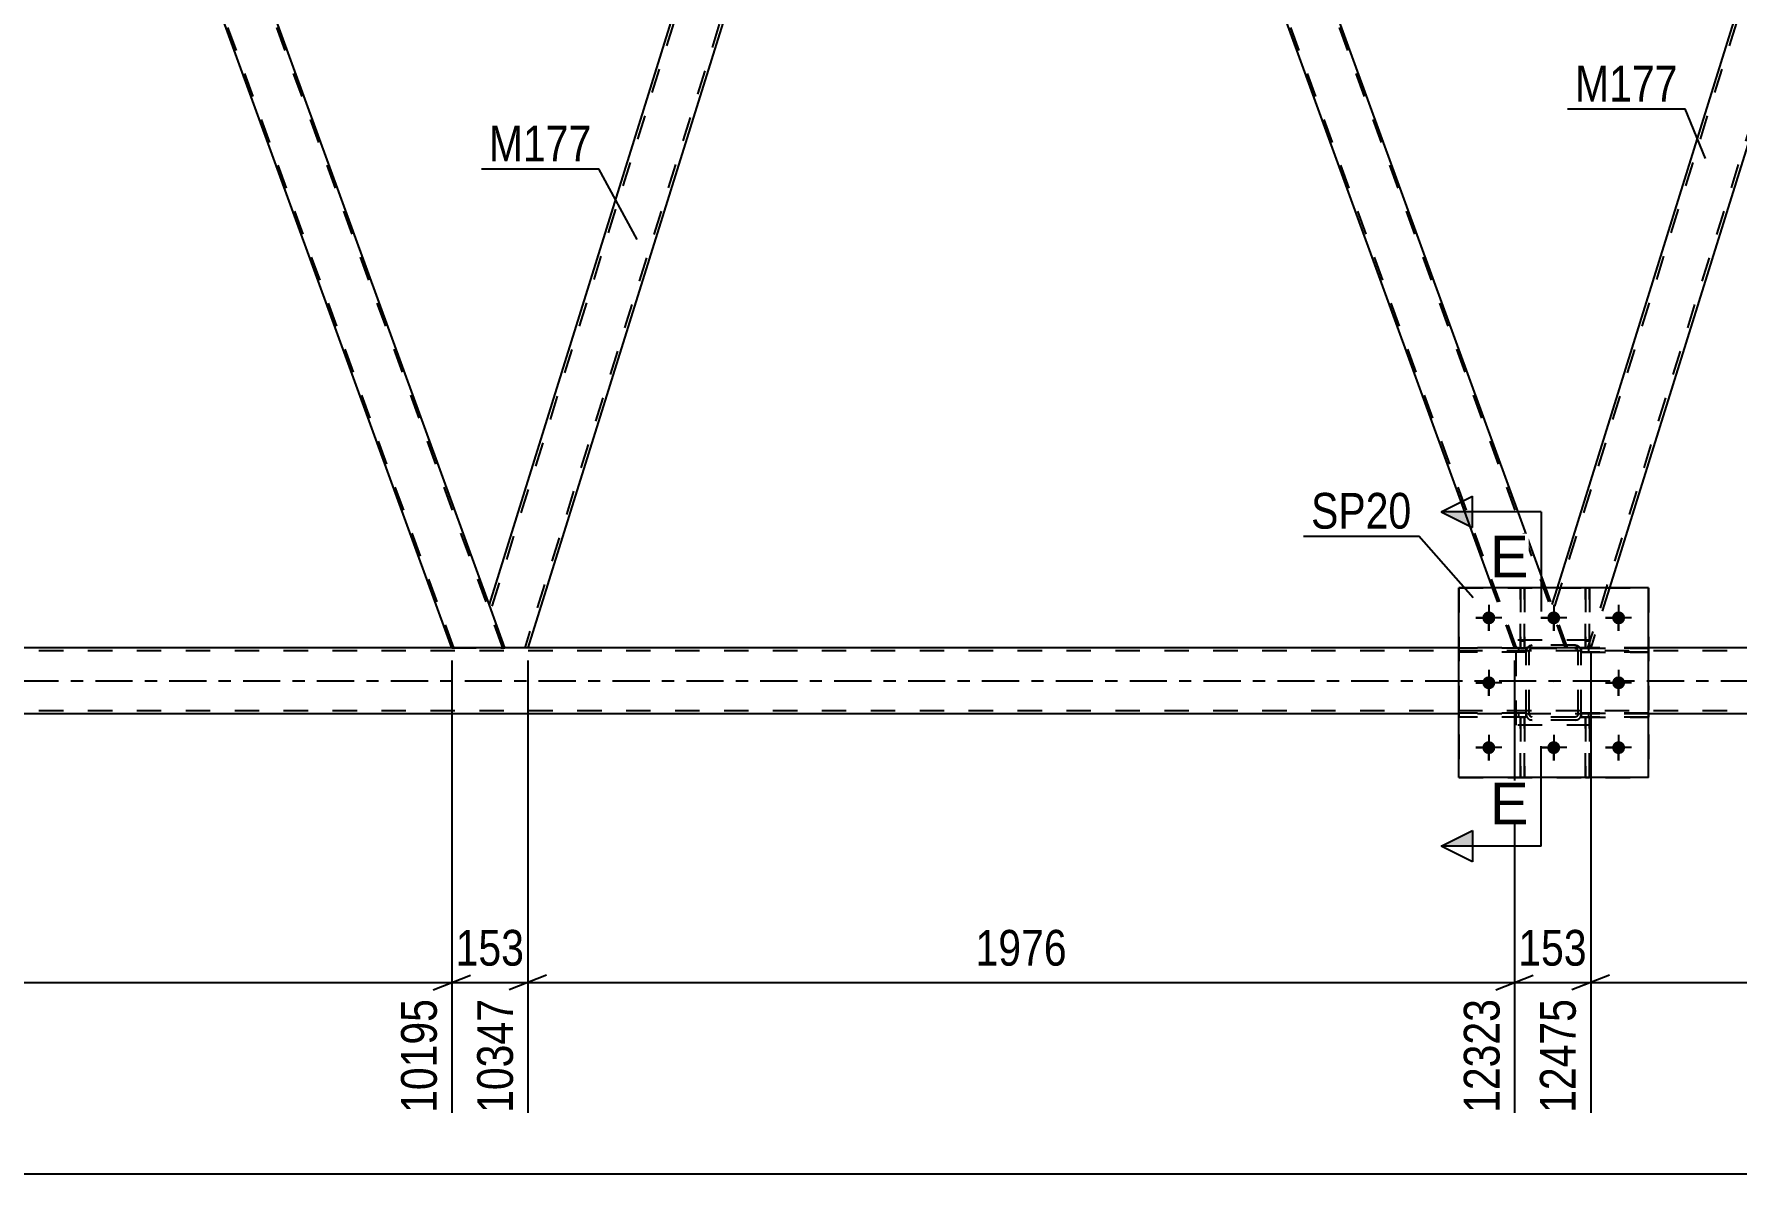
# Model space of a CAD drawing. Header units: millimetres. Extents: x 0 to 1766, y 0 to 560.
# Drawn here: x 1475.7 to 1612.1, y 261.4 to 352.8 of the extents above; entities that cross this region are included whole.
import ezdxf

# ---------------------------------------------------------------- set-up
doc = ezdxf.new("R2010")
doc.units = ezdxf.units.MM
doc.linetypes.add('DXK_LINE_DOT2', pattern=[3.9198, 1.9599, -1.9599])
doc.linetypes.add('DXK_LINE_DOT3', pattern=[5.9187, 2.979, -0.9799, 0.9799, -0.9799])
doc.styles.add('Arial', font='ARIAL.TTF', dxfattribs={"height": 0.2})
doc.styles.add('Arial Narrow', font='ARIALN.TTF', dxfattribs={"height": 0.2})

# ---------------------------------------------------------------- blocks, each defined once
blk = doc.blocks.new('Part-814185401-3557 - 3531')
at = {"color": 7, "linetype": 'DXK_LINE_DOT2'}
for p, q in [((1600.32, 298.05), (1600, 298.05)), ((1600, 298.05), (1600, 293.22)), ((1600, 297.45), (1600.32, 297.45)), ((1600.32, 293.22), (1600.32, 298.05)), ((1600, 293.22), (1600.32, 293.22))]:
    blk.add_line(p, q, dxfattribs=at)
blk = doc.blocks.new('Part-814185401-3560 - 3531')
at = {"color": 7, "linetype": 'DXK_LINE_DOT2'}
for p, q in [((1594.8, 308.42), (1594.8, 303.57)), ((1595.12, 308.42), (1594.8, 308.42)), ((1595.12, 303.57), (1595.12, 308.42)), ((1594.8, 304.17), (1595.12, 304.17)), ((1594.8, 303.57), (1595.12, 303.57))]:
    blk.add_line(p, q, dxfattribs=at)
blk = doc.blocks.new('Part-814185401-3563 - 3531')
at = {"color": 7, "linetype": 'DXK_LINE_DOT2'}
for p, q in [((1600, 308.42), (1600, 303.57)), ((1600.32, 308.42), (1600, 308.42)), ((1600.32, 303.57), (1600.32, 308.42)), ((1600, 304.17), (1600.32, 304.17)), ((1600, 303.57), (1600.32, 303.57))]:
    blk.add_line(p, q, dxfattribs=at)
blk = doc.blocks.new('Part-814185401-3564 - 3531')
at = {"color": 7, "linetype": 'DXK_LINE_DOT2'}
for p, q in [((1595.25, 298.38), (1589.85, 298.38)), ((1589.85, 298.06), (1589.85, 298.38)), ((1595.25, 298.06), (1589.85, 298.06)), ((1594.65, 298.06), (1594.65, 298.38)), ((1595.25, 298.38), (1595.25, 298.06))]:
    blk.add_line(p, q, dxfattribs=at)
blk = doc.blocks.new('Part-814185401-3565 - 3531')
at = {"color": 7, "linetype": 'DXK_LINE_DOT2'}
for p, q in [((1595.25, 303.58), (1589.85, 303.58)), ((1589.85, 303.26), (1589.85, 303.58)), ((1595.25, 303.26), (1589.85, 303.26)), ((1594.65, 303.26), (1594.65, 303.58)), ((1595.25, 303.58), (1595.25, 303.26))]:
    blk.add_line(p, q, dxfattribs=at)
blk = doc.blocks.new('Part-814185401-3568 - 3531')
at = {"color": 7, "linetype": 'DXK_LINE_DOT2'}
for p, q in [((1605.05, 298.38), (1599.65, 298.38)), ((1599.65, 298.38), (1599.65, 298.06)), ((1599.65, 298.06), (1605.05, 298.06)), ((1600.25, 298.06), (1600.25, 298.38)), ((1605.05, 298.06), (1605.05, 298.38))]:
    blk.add_line(p, q, dxfattribs=at)
blk = doc.blocks.new('Part-814185401-3569 - 3531')
at = {"color": 7, "linetype": 'DXK_LINE_DOT2'}
for p, q in [((1605.05, 303.58), (1599.65, 303.58)), ((1599.65, 303.58), (1599.65, 303.26)), ((1599.65, 303.26), (1605.05, 303.26)), ((1600.25, 303.26), (1600.25, 303.58)), ((1605.05, 303.26), (1605.05, 303.58))]:
    blk.add_line(p, q, dxfattribs=at)
blk = doc.blocks.new('Part-814185401-3573 - 3531')
at = {"color": 7, "linetype": 'DXK_LINE_DOT2'}
for p, q in [((1599.65, 303.26), (1599.65, 303.58)), ((1599.65, 303.58), (1605.05, 303.58)), ((1605.05, 303.26), (1599.65, 303.26)), ((1600.25, 303.26), (1600.25, 303.58)), ((1605.05, 303.58), (1605.05, 303.26))]:
    blk.add_line(p, q, dxfattribs=at)
blk = doc.blocks.new('Part-814185401-3578 - 3531')
at = {"color": 2, "linetype": 'Continuous'}
for p, q in [((1605.05, 308.41), (1589.85, 308.41)), ((1589.85, 293.21), (1589.85, 308.41)), ((1605.05, 293.21), (1605.05, 308.41)), ((1605.05, 293.21), (1589.85, 293.21))]:
    blk.add_line(p, q, dxfattribs=at)
blk = doc.blocks.new('Part-814185401-3579 - 3531')
at = {"color": 7, "linetype": 'DXK_LINE_DOT2'}
for p, q in [((1589.85, 308.41), (1605.05, 308.41)), ((1589.85, 308.41), (1589.85, 293.21)), ((1605.05, 308.41), (1605.05, 293.21)), ((1589.85, 293.21), (1605.05, 293.21))]:
    blk.add_line(p, q, dxfattribs=at)
blk = doc.blocks.new('Part-814185401-3651 - 3531')
at = {"color": 7, "linetype": 'DXK_LINE_DOT2'}
for p, q in [((1595.12, 298.05), (1594.8, 298.05)), ((1594.8, 298.05), (1594.8, 293.22)), ((1594.8, 297.45), (1595.12, 297.45)), ((1595.12, 293.22), (1595.12, 298.05)), ((1594.8, 293.22), (1595.12, 293.22))]:
    blk.add_line(p, q, dxfattribs=at)
blk = doc.blocks.new('Part-814185401-3617 - 3531')
at = {"color": 7, "linetype": 'DXK_LINE_DOT2'}
for p, q in [((1595.25, 303.33), (1595.28, 303.52)), ((1595.28, 303.52), (1595.25, 303.33)), ((1595.25, 298.29), (1595.25, 303.33)), ((1595.49, 303.33), (1595.5, 303.43)), ((1595.49, 298.29), (1595.49, 303.33)), ((1595.5, 303.43), (1595.56, 303.5)), ((1595.54, 303.78), (1595.73, 303.81)), ((1595.73, 303.81), (1595.54, 303.78)), ((1595.56, 303.5), (1595.63, 303.56)), ((1595.63, 303.56), (1595.73, 303.57)), ((1599.17, 303.81), (1595.73, 303.81)), ((1595.73, 303.57), (1599.17, 303.57)), ((1599.17, 303.81), (1599.35, 303.78)), ((1599.35, 303.78), (1599.17, 303.81)), ((1599.17, 303.57), (1599.26, 303.56)), ((1599.26, 303.56), (1599.34, 303.5)), ((1599.34, 303.5), (1599.39, 303.43)), ((1599.39, 303.43), (1599.41, 303.33)), ((1599.41, 298.29), (1599.41, 303.33)), ((1599.61, 303.52), (1599.65, 303.33)), ((1599.65, 303.33), (1599.61, 303.52)), ((1599.65, 298.29), (1599.65, 303.33)), ((1595.28, 298.11), (1595.25, 298.29)), ((1595.25, 298.29), (1595.28, 298.11)), ((1595.5, 298.2), (1595.49, 298.29)), ((1595.56, 298.13), (1595.5, 298.2)), ((1595.73, 297.81), (1595.54, 297.85)), ((1595.54, 297.85), (1595.73, 297.81)), ((1595.63, 298.07), (1595.56, 298.13)), ((1595.73, 298.05), (1595.63, 298.07)), ((1599.17, 298.05), (1595.73, 298.05)), ((1599.17, 297.81), (1595.73, 297.81)), ((1599.26, 298.07), (1599.17, 298.05)), ((1599.35, 297.85), (1599.17, 297.81)), ((1599.17, 297.81), (1599.35, 297.85)), ((1599.34, 298.13), (1599.26, 298.07)), ((1599.39, 298.2), (1599.34, 298.13)), ((1599.41, 298.29), (1599.39, 298.2)), ((1599.65, 298.29), (1599.61, 298.11)), ((1599.61, 298.11), (1599.65, 298.29))]:
    blk.add_line(p, q, dxfattribs=at)
at = {"color": 7, "linetype": 'DXK_LINE_DOT3'}
blk.add_line((1597.45, 300.81), (1597.45, 300.81), dxfattribs=at)
at = {"color": 7, "linetype": 'DXK_LINE_DOT2'}
for centre, start, end in [((1595.73, 303.33), 112.5, 157.5), ((1595.73, 303.33), 112.5, 157.5), ((1599.17, 303.33), 22.5, 67.5), ((1599.17, 303.33), 22.5, 67.5), ((1595.73, 298.29), 202.5, 247.5), ((1595.73, 298.29), 202.5, 247.5), ((1599.17, 298.29), 292.5, 337.5), ((1599.17, 298.29), 292.5, 337.5)]:
    blk.add_arc(centre, 0.48, start, end, dxfattribs=at)
blk = doc.blocks.new('Bolt-814185401-3630 - 3531')
at = {"linetype": 'Continuous'}
for points in [[(1592.77, 306.01, -1), (1591.73, 306.01, -1)], [(1597.97, 306.01, -1), (1596.93, 306.01, -1)], [(1603.17, 306.01, -1), (1602.13, 306.01, -1)], [(1592.77, 300.81, -1), (1591.73, 300.81, -1)], [(1603.17, 300.81, -1), (1602.13, 300.81, -1)], [(1592.77, 295.61, -1), (1591.73, 295.61, -1)], [(1597.97, 295.61, -1), (1596.93, 295.61, -1)], [(1603.17, 295.61, -1), (1602.13, 295.61, -1)]]:
    blk.add_hatch(color=1, dxfattribs=at).paths.add_polyline_path(points)
at = {"color": 1, "linetype": 'Continuous'}
for p, q in [((1592.25, 307.05), (1592.25, 304.97)), ((1597.45, 307.05), (1597.45, 304.97)), ((1602.65, 307.05), (1602.65, 304.97)), ((1593.29, 306.01), (1591.21, 306.01)), ((1598.49, 306.01), (1596.41, 306.01)), ((1603.69, 306.01), (1601.61, 306.01)), ((1592.25, 301.85), (1592.25, 299.77)), ((1602.65, 301.85), (1602.65, 299.77)), ((1593.29, 300.81), (1591.21, 300.81)), ((1603.69, 300.81), (1601.61, 300.81)), ((1592.25, 296.65), (1592.25, 294.57)), ((1597.45, 296.65), (1597.45, 294.57)), ((1602.65, 296.65), (1602.65, 294.57)), ((1593.29, 295.61), (1591.21, 295.61)), ((1598.49, 295.61), (1596.41, 295.61)), ((1603.69, 295.61), (1601.61, 295.61))]:
    blk.add_line(p, q, dxfattribs=at)
blk = doc.blocks.new('Bolt-814185401-3631 - 3531')
at = {"color": 1, "linetype": 'Continuous'}
for p, q in [((1592.25, 307.05), (1592.25, 306.36)), ((1597.45, 307.05), (1597.45, 306.36)), ((1602.65, 307.05), (1602.65, 306.36)), ((1591.21, 306.01), (1591.9, 306.01)), ((1592.25, 304.97), (1592.25, 305.67)), ((1593.29, 306.01), (1592.59, 306.01)), ((1596.41, 306.01), (1597.1, 306.01)), ((1597.45, 304.97), (1597.45, 305.67)), ((1598.49, 306.01), (1597.79, 306.01)), ((1601.61, 306.01), (1602.3, 306.01)), ((1602.65, 304.97), (1602.65, 305.67)), ((1603.69, 306.01), (1602.99, 306.01)), ((1592.25, 301.85), (1592.25, 301.16)), ((1602.65, 301.85), (1602.65, 301.16)), ((1591.21, 300.81), (1591.9, 300.81)), ((1592.25, 299.77), (1592.25, 300.47)), ((1593.29, 300.81), (1592.59, 300.81)), ((1601.61, 300.81), (1602.3, 300.81)), ((1602.65, 299.77), (1602.65, 300.47)), ((1603.69, 300.81), (1602.99, 300.81)), ((1592.25, 296.65), (1592.25, 295.96)), ((1597.45, 296.65), (1597.45, 295.96)), ((1602.65, 296.65), (1602.65, 295.96)), ((1591.21, 295.61), (1591.9, 295.61)), ((1592.25, 294.57), (1592.25, 295.27)), ((1593.29, 295.61), (1592.59, 295.61)), ((1596.41, 295.61), (1597.1, 295.61)), ((1597.45, 294.57), (1597.45, 295.27)), ((1598.49, 295.61), (1597.79, 295.61)), ((1601.61, 295.61), (1602.3, 295.61)), ((1602.65, 294.57), (1602.65, 295.27)), ((1603.69, 295.61), (1602.99, 295.61))]:
    blk.add_line(p, q, dxfattribs=at)
blk = doc.blocks.new('Part-814185401-3704 - 3531')
at = {"color": 7, "linetype": 'DXK_LINE_DOT2'}
for p, q in [((1600, 303.57), (1600, 308.42)), ((1600, 308.42), (1600.32, 308.42)), ((1600.32, 308.42), (1600.32, 303.57)), ((1600, 304.17), (1600.32, 304.17)), ((1600.32, 303.57), (1600, 303.57))]:
    blk.add_line(p, q, dxfattribs=at)
blk = doc.blocks.new('Part-814185401-3707 - 3531')
at = {"color": 7, "linetype": 'DXK_LINE_DOT2'}
for p, q in [((1594.8, 303.57), (1594.8, 308.42)), ((1594.8, 308.42), (1595.12, 308.42)), ((1595.12, 308.42), (1595.12, 303.57)), ((1594.8, 304.17), (1595.12, 304.17)), ((1595.12, 303.57), (1594.8, 303.57))]:
    blk.add_line(p, q, dxfattribs=at)
blk = doc.blocks.new('Part-814185401-3710 - 3531')
at = {"color": 7, "linetype": 'DXK_LINE_DOT2'}
for p, q in [((1600, 293.22), (1600, 298.05)), ((1600, 298.05), (1600.32, 298.05)), ((1600, 297.45), (1600.32, 297.45)), ((1600.32, 298.05), (1600.32, 293.22)), ((1600.32, 293.22), (1600, 293.22))]:
    blk.add_line(p, q, dxfattribs=at)
blk = doc.blocks.new('Part-814185401-3713 - 3531')
at = {"color": 7, "linetype": 'DXK_LINE_DOT2'}
for p, q in [((1594.8, 293.22), (1594.8, 298.05)), ((1594.8, 298.05), (1595.12, 298.05)), ((1594.8, 297.45), (1595.12, 297.45)), ((1595.12, 298.05), (1595.12, 293.22)), ((1595.12, 293.22), (1594.8, 293.22))]:
    blk.add_line(p, q, dxfattribs=at)
blk = doc.blocks.new('Part-814185401-3735 - 3531')
at = {"color": 7, "linetype": 'DXK_LINE_DOT2'}
for p, q in [((1595.25, 298.38), (1589.85, 298.38)), ((1589.85, 298.38), (1589.85, 298.06)), ((1595.25, 298.06), (1589.85, 298.06)), ((1594.65, 298.06), (1594.65, 298.38)), ((1595.25, 298.06), (1595.25, 298.38))]:
    blk.add_line(p, q, dxfattribs=at)
blk = doc.blocks.new('Part-814185401-3755 - 3531')
at = {"color": 2, "linetype": 'Continuous'}
for p, q in [((1469.31, 424.82), (1465.05, 424.82)), ((1512.18, 307.02), (1469.31, 424.82)), ((1509.17, 303.6), (1466.58, 420.62))]:
    blk.add_line(p, q, dxfattribs=at)
at = {"color": 7, "linetype": 'DXK_LINE_DOT2'}
for p, q in [((1465.05, 424.82), (1466.58, 420.62)), ((1509.34, 303.6), (1465.22, 424.82)), ((1513.26, 303.6), (1469.14, 424.82)), ((1513.43, 303.6), (1512.18, 307.02)), ((1509.17, 303.6), (1513.43, 303.6))]:
    blk.add_line(p, q, dxfattribs=at)
blk = doc.blocks.new('Part-814185401-3791 - 3531')
at = {"color": 7, "linetype": 'DXK_LINE_DOT2'}
for p, q in [((1600.45, 304.22), (1594.45, 304.22)), ((1594.45, 297.42), (1594.45, 304.22)), ((1600.45, 297.42), (1600.45, 304.22)), ((1600.45, 297.42), (1594.45, 297.42))]:
    blk.add_line(p, q, dxfattribs=at)
blk = doc.blocks.new('Part-814185401-3792 - 3531')
at = {"color": 7, "linetype": 'DXK_LINE_DOT2'}
for p, q in [((1600.45, 304.22), (1594.45, 304.22)), ((1594.45, 297.42), (1594.45, 304.22)), ((1600.45, 297.42), (1600.45, 304.22)), ((1600.45, 297.42), (1594.45, 297.42))]:
    blk.add_line(p, q, dxfattribs=at)
blk = doc.blocks.new('Part-814185401-3793 - 3531')
at = {"color": 7, "linetype": 'DXK_LINE_DOT2'}
for p, q in [((1595.25, 303.33), (1595.28, 303.52)), ((1595.28, 303.52), (1595.25, 303.33)), ((1595.25, 298.29), (1595.25, 303.33)), ((1595.49, 303.33), (1595.5, 303.43)), ((1595.49, 298.29), (1595.49, 303.33)), ((1595.5, 303.43), (1595.56, 303.5)), ((1595.54, 303.78), (1595.73, 303.81)), ((1595.73, 303.81), (1595.54, 303.78)), ((1595.56, 303.5), (1595.63, 303.56)), ((1595.63, 303.56), (1595.73, 303.57)), ((1599.17, 303.81), (1595.73, 303.81)), ((1595.73, 303.57), (1599.17, 303.57)), ((1599.17, 303.81), (1599.35, 303.78)), ((1599.35, 303.78), (1599.17, 303.81)), ((1599.17, 303.57), (1599.26, 303.56)), ((1599.26, 303.56), (1599.34, 303.5)), ((1599.34, 303.5), (1599.39, 303.43)), ((1599.39, 303.43), (1599.41, 303.33)), ((1599.41, 298.29), (1599.41, 303.33)), ((1599.61, 303.52), (1599.65, 303.33)), ((1599.65, 303.33), (1599.61, 303.52)), ((1599.65, 298.29), (1599.65, 303.33)), ((1595.28, 298.11), (1595.25, 298.29)), ((1595.25, 298.29), (1595.28, 298.11)), ((1595.5, 298.2), (1595.49, 298.29)), ((1595.56, 298.13), (1595.5, 298.2)), ((1595.73, 297.81), (1595.54, 297.85)), ((1595.54, 297.85), (1595.73, 297.81)), ((1595.63, 298.07), (1595.56, 298.13)), ((1595.73, 298.05), (1595.63, 298.07)), ((1599.17, 298.05), (1595.73, 298.05)), ((1599.17, 297.81), (1595.73, 297.81)), ((1599.26, 298.07), (1599.17, 298.05)), ((1599.35, 297.85), (1599.17, 297.81)), ((1599.17, 297.81), (1599.35, 297.85)), ((1599.34, 298.13), (1599.26, 298.07)), ((1599.39, 298.2), (1599.34, 298.13)), ((1599.41, 298.29), (1599.39, 298.2)), ((1599.65, 298.29), (1599.61, 298.11)), ((1599.61, 298.11), (1599.65, 298.29))]:
    blk.add_line(p, q, dxfattribs=at)
at = {"color": 7, "linetype": 'DXK_LINE_DOT3'}
blk.add_line((1597.45, 300.81), (1597.45, 300.81), dxfattribs=at)
at = {"color": 7, "linetype": 'DXK_LINE_DOT2'}
for centre, start, end in [((1595.73, 303.33), 112.5, 157.5), ((1595.73, 303.33), 112.5, 157.5), ((1599.17, 303.33), 22.5, 67.5), ((1599.17, 303.33), 22.5, 67.5), ((1595.73, 298.29), 202.5, 247.5), ((1595.73, 298.29), 202.5, 247.5), ((1599.17, 298.29), 292.5, 337.5), ((1599.17, 298.29), 292.5, 337.5)]:
    blk.add_arc(centre, 0.48, start, end, dxfattribs=at)
blk = doc.blocks.new('Part-814185401-3799 - 3531')
at = {"color": 7, "linetype": 'DXK_LINE_DOT2'}
for p, q in [((1713.25, 303.36), (1102.22, 303.36)), ((1605.05, 303.6), (1589.85, 303.6)), ((1713.25, 298.56), (1101.43, 298.56)), ((1605.05, 298.32), (1589.85, 298.32))]:
    blk.add_line(p, q, dxfattribs=at)
at = {"color": 2, "linetype": 'Continuous'}
for p, q in [((1589.85, 303.6), (1434.78, 303.6)), ((1713.25, 303.6), (1605.05, 303.6)), ((1589.85, 298.32), (1434.78, 298.32)), ((1713.25, 298.32), (1605.05, 298.32))]:
    blk.add_line(p, q, dxfattribs=at)
at = {"color": 7, "linetype": 'DXK_LINE_DOT3'}
blk.add_line((1101.82, 300.96), (1713.25, 300.96), dxfattribs=at)
blk = doc.blocks.new('Part-814185401-3814 - 3531')
at = {"color": 2, "linetype": 'Continuous'}
for p, q in [((1548.87, 424.82), (1512.17, 307.07)), ((1550.19, 424.82), (1548.87, 424.82)), ((1551.71, 420.62), (1550.19, 424.82)), ((1551.73, 420.57), (1515.27, 303.6)), ((1513.43, 303.6), (1512.18, 307.02))]:
    blk.add_line(p, q, dxfattribs=at)
at = {"color": 7, "linetype": 'DXK_LINE_DOT2'}
for p, q in [((1549.12, 424.82), (1512.3, 306.7)), ((1551.6, 420.94), (1515.02, 303.6)), ((1551.73, 420.57), (1551.71, 420.62)), ((1551.73, 420.57), (1551.71, 420.62)), ((1512.17, 307.07), (1512.18, 307.02)), ((1515.27, 303.6), (1513.43, 303.6))]:
    blk.add_line(p, q, dxfattribs=at)
blk = doc.blocks.new('Part-814185401-3830 - 3531')
at = {"color": 7, "linetype": 'DXK_LINE_DOT2'}
for p, q in [((1599.65, 298.06), (1599.65, 298.38)), ((1599.65, 298.38), (1605.05, 298.38)), ((1605.05, 298.06), (1599.65, 298.06)), ((1600.25, 298.06), (1600.25, 298.38)), ((1605.05, 298.38), (1605.05, 298.06))]:
    blk.add_line(p, q, dxfattribs=at)
blk = doc.blocks.new('Part-814185401-3835 - 3531')
at = {"color": 7, "linetype": 'DXK_LINE_DOT2'}
for p, q in [((1595.25, 303.58), (1589.85, 303.58)), ((1589.85, 303.58), (1589.85, 303.26)), ((1595.25, 303.26), (1589.85, 303.26)), ((1594.65, 303.26), (1594.65, 303.58)), ((1595.25, 303.26), (1595.25, 303.58))]:
    blk.add_line(p, q, dxfattribs=at)
blk = doc.blocks.new('Part-814185401-3840 - 3531')
at = {"color": 2, "linetype": 'Continuous'}
for p, q in [((1554.44, 424.82), (1550.19, 424.82)), ((1596.81, 308.41), (1554.44, 424.82)), ((1592.55, 308.41), (1551.71, 420.62))]:
    blk.add_line(p, q, dxfattribs=at)
at = {"color": 7, "linetype": 'DXK_LINE_DOT2'}
for p, q in [((1550.19, 424.82), (1551.71, 420.62)), ((1594.48, 303.6), (1550.36, 424.82)), ((1598.39, 303.6), (1554.27, 424.82)), ((1594.31, 303.6), (1592.55, 308.41)), ((1598.56, 303.6), (1596.81, 308.41)), ((1598.56, 303.6), (1594.31, 303.6))]:
    blk.add_line(p, q, dxfattribs=at)
blk = doc.blocks.new('Part-814185401-3845 - 3531')
at = {"color": 7, "linetype": 'DXK_LINE_DOT2'}
for p, q in [((1634.25, 424.82), (1597.43, 306.7)), ((1636.73, 420.94), (1600.16, 303.6)), ((1636.87, 420.57), (1636.85, 420.62)), ((1636.87, 420.57), (1636.85, 420.62)), ((1597.72, 308.41), (1597.3, 307.07)), ((1601.91, 308.41), (1600.41, 303.6)), ((1598.56, 303.6), (1597.3, 307.07)), ((1600.41, 303.6), (1598.56, 303.6))]:
    blk.add_line(p, q, dxfattribs=at)
at = {"color": 2, "linetype": 'Continuous'}
for p, q in [((1634, 424.82), (1597.72, 308.41)), ((1635.32, 424.82), (1634, 424.82)), ((1636.85, 420.62), (1635.32, 424.82)), ((1636.87, 420.57), (1601.91, 308.41))]:
    blk.add_line(p, q, dxfattribs=at)
blk = doc.blocks.new('StraightDimension-814185401-4656 - 3531')
at = {"color": 7, "linetype": 'Continuous'}
for p, q in [((1509.17, 302.6), (1509.17, 266.34)), ((1515.27, 302.6), (1515.27, 266.34)), ((1507.67, 276.19), (1510.67, 277.39)), ((1516.77, 277.39), (1513.77, 276.19)), ((1509.17, 276.79), (1515.27, 276.79))]:
    blk.add_line(p, q, dxfattribs=at)
at = {"color": 0}
blk.add_wipeout([(1515.56, 277.54), (1515.56, 281.74), (1508.88, 281.74), (1508.88, 277.54)], dxfattribs=at)
at = {"color": 0, "linetype": 'Continuous'}
blk.add_wipeout([(1514.67, 276.09), (1510.47, 276.09), (1510.47, 265.74), (1514.67, 265.74)], dxfattribs=at)
at = {"color": 3, "style": 'Arial Narrow'}
blk.add_text('153', height=2.863, dxfattribs=at).set_placement((1509.48, 278.14))
at = {"color": 3, "linetype": 'Continuous', "style": 'Arial Narrow'}
blk.add_text('10347', height=2.863, rotation=90.0002, dxfattribs=at).set_placement((1514.07, 266.34))
blk = doc.blocks.new('StraightDimension-814185401-4694 - 3531')
at = {"color": 7, "linetype": 'Continuous'}
for p, q in [((1594.31, 302.6), (1594.31, 266.34)), ((1600.41, 302.6), (1600.41, 266.34)), ((1592.81, 276.19), (1595.81, 277.39)), ((1601.91, 277.39), (1598.91, 276.19)), ((1594.31, 276.79), (1600.41, 276.79))]:
    blk.add_line(p, q, dxfattribs=at)
at = {"color": 0}
blk.add_wipeout([(1600.7, 277.54), (1600.7, 281.74), (1594.01, 281.74), (1594.01, 277.54)], dxfattribs=at)
at = {"color": 0, "linetype": 'Continuous'}
blk.add_wipeout([(1599.81, 276.09), (1595.61, 276.09), (1595.61, 265.74), (1599.81, 265.74)], dxfattribs=at)
at = {"color": 3, "style": 'Arial Narrow'}
blk.add_text('153', height=2.863, dxfattribs=at).set_placement((1594.61, 278.14))
at = {"color": 3, "linetype": 'Continuous', "style": 'Arial Narrow'}
blk.add_text('12475', height=2.863, rotation=90.0002, dxfattribs=at).set_placement((1599.21, 266.34))
blk = doc.blocks.new('StraightDimension-814185401-4525 - 3531')
at = {"color": 7, "linetype": 'Continuous'}
blk.add_line((1047.67, 261.45), (1731.47, 261.45), dxfattribs=at)
blk = doc.blocks.new('StraightDimension-814185401-4637 - 3531')
at = {"color": 7, "linetype": 'Continuous'}
for p, q in [((1430.14, 302.6), (1430.14, 268.17)), ((1509.17, 302.6), (1509.17, 266.34)), ((1431.64, 277.39), (1428.64, 276.19)), ((1507.67, 276.19), (1510.67, 277.39)), ((1430.14, 276.79), (1509.17, 276.79))]:
    blk.add_line(p, q, dxfattribs=at)
at = {"color": 0}
blk.add_wipeout([(1473.91, 277.54), (1473.91, 281.74), (1465.4, 281.74), (1465.4, 277.54)], dxfattribs=at)
at = {"color": 3, "style": 'Arial Narrow'}
blk.add_text('1976', height=2.863, dxfattribs=at).set_placement((1466, 278.14))
at = {"color": 0, "linetype": 'Continuous'}
blk.add_wipeout([(1508.57, 276.09), (1504.37, 276.09), (1504.37, 265.74), (1508.57, 265.74)], dxfattribs=at)
at = {"color": 3, "linetype": 'Continuous', "style": 'Arial Narrow'}
blk.add_text('10195', height=2.863, rotation=90.0002, dxfattribs=at).set_placement((1507.97, 266.34))
blk = doc.blocks.new('StraightDimension-814185401-4675 - 3531')
at = {"color": 7, "linetype": 'Continuous'}
for p, q in [((1515.27, 302.6), (1515.27, 266.34)), ((1594.31, 302.6), (1594.31, 266.34)), ((1516.77, 277.39), (1513.77, 276.19)), ((1592.81, 276.19), (1595.81, 277.39)), ((1515.27, 276.79), (1594.31, 276.79))]:
    blk.add_line(p, q, dxfattribs=at)
at = {"color": 0}
blk.add_wipeout([(1559.05, 277.54), (1559.05, 281.74), (1550.53, 281.74), (1550.53, 277.54)], dxfattribs=at)
at = {"color": 3, "style": 'Arial Narrow'}
blk.add_text('1976', height=2.863, dxfattribs=at).set_placement((1551.13, 278.14))
at = {"color": 0, "linetype": 'Continuous'}
blk.add_wipeout([(1593.71, 276.09), (1589.51, 276.09), (1589.51, 265.74), (1593.71, 265.74)], dxfattribs=at)
at = {"color": 3, "linetype": 'Continuous', "style": 'Arial Narrow'}
blk.add_text('12323', height=2.863, rotation=90.0002, dxfattribs=at).set_placement((1593.11, 266.34))
blk = doc.blocks.new('StraightDimension-814185401-4713 - 3531')
at = {"color": 7, "linetype": 'Continuous'}
for p, q in [((1600.41, 302.6), (1600.41, 266.34)), ((1679.44, 302.6), (1679.44, 266.34)), ((1601.91, 277.39), (1598.91, 276.19)), ((1677.94, 276.19), (1680.94, 277.39)), ((1600.41, 276.79), (1679.44, 276.79))]:
    blk.add_line(p, q, dxfattribs=at)
at = {"color": 0}
blk.add_wipeout([(1644.18, 277.54), (1644.18, 281.74), (1635.67, 281.74), (1635.67, 277.54)], dxfattribs=at)
at = {"color": 3, "style": 'Arial Narrow'}
blk.add_text('1976', height=2.863, dxfattribs=at).set_placement((1636.27, 278.14))
at = {"color": 0, "linetype": 'Continuous'}
blk.add_wipeout([(1678.84, 276.09), (1674.64, 276.09), (1674.64, 265.74), (1678.84, 265.74)], dxfattribs=at)
at = {"color": 3, "linetype": 'Continuous', "style": 'Arial Narrow'}
blk.add_text('14451', height=2.863, rotation=90.0002, dxfattribs=at).set_placement((1678.24, 266.34))
blk = doc.blocks.new('Mark-814185401-3574 - 3531')
at = {"color": 0}
blk.add_wipeout([(1586.05, 313.16), (1586.05, 316.16), (1578.01, 316.16), (1578.01, 313.16)], dxfattribs=at)
blk.add_wipeout([(1586.05, 313.16), (1586.05, 316.16), (1578.01, 316.16), (1578.01, 313.16)], dxfattribs=at)
at = {"color": 30, "linetype": 'Continuous'}
for p in [(1577.41, 312.56), (1591, 307.62)]:
    blk.add_line(p, (1586.65, 312.56), dxfattribs=at)
at = {"color": 3, "style": 'Arial Narrow'}
blk.add_text('SP20', height=2.863, dxfattribs=at).set_placement((1578.01, 313.16))
blk = doc.blocks.new('Mark-814185401-3810 - 3531')
at = {"color": 0}
blk.add_wipeout([(1520.36, 342.59), (1520.36, 345.59), (1512.14, 345.59), (1512.14, 342.59)], dxfattribs=at)
blk.add_wipeout([(1520.36, 342.59), (1520.36, 345.59), (1512.14, 345.59), (1512.14, 342.59)], dxfattribs=at)
at = {"color": 30, "linetype": 'Continuous'}
for p in [(1511.54, 341.99), (1524.03, 336.32)]:
    blk.add_line(p, (1520.96, 341.99), dxfattribs=at)
at = {"color": 3, "style": 'Arial Narrow'}
blk.add_text('M177', height=2.863, dxfattribs=at).set_placement((1512.14, 342.59))
blk = doc.blocks.new('Mark-814185401-3841 - 3531')
at = {"color": 0}
blk.add_wipeout([(1607.39, 347.39), (1607.39, 350.39), (1599.16, 350.39), (1599.16, 347.39)], dxfattribs=at)
blk.add_wipeout([(1607.39, 347.39), (1607.39, 350.39), (1599.16, 350.39), (1599.16, 347.39)], dxfattribs=at)
at = {"color": 30, "linetype": 'Continuous'}
for p in [(1598.56, 346.79), (1609.6, 342.82)]:
    blk.add_line(p, (1607.99, 346.79), dxfattribs=at)
at = {"color": 3, "style": 'Arial Narrow'}
blk.add_text('M177', height=2.863, dxfattribs=at).set_placement((1599.16, 347.39))
blk = doc.blocks.new('SectionMark-814185401-5009 - 3531')
at = {"linetype": 'Continuous'}
for points in [[(1590.94, 314.51), (1590.94, 313.26), (1588.44, 314.51)], [(1590.94, 288.97), (1590.94, 287.72), (1588.44, 287.72)]]:
    blk.add_hatch(color=6, dxfattribs=at).paths.add_polyline_path(points)
at = {"color": 6, "linetype": 'Continuous'}
for p, q in [((1588.44, 314.51), (1590.94, 315.76)), ((1590.94, 313.26), (1590.94, 315.76)), ((1596.44, 314.51), (1588.44, 314.51)), ((1588.44, 314.51), (1590.94, 313.26)), ((1596.44, 314.51), (1596.44, 306.51)), ((1596.44, 287.72), (1596.44, 295.72)), ((1588.44, 287.72), (1590.94, 288.97)), ((1590.94, 288.97), (1590.94, 286.47)), ((1596.44, 287.72), (1588.44, 287.72)), ((1590.94, 286.47), (1588.44, 287.72))]:
    blk.add_line(p, q, dxfattribs=at)
at = {"color": 0, "linetype": 'Continuous'}
for points in [[(1595.44, 309.26), (1595.44, 312.76), (1592.33, 312.76), (1592.33, 309.26)], [(1595.44, 289.47), (1595.44, 292.97), (1592.33, 292.97), (1592.33, 289.47)]]:
    blk.add_wipeout(points, dxfattribs=at)
at = {"color": 3, "linetype": 'Continuous', "style": 'Arial'}
for p in [(1592.33, 309.26), (1592.33, 289.47)]:
    blk.add_text('E', height=3.34, dxfattribs=at).set_placement(p)

msp = doc.modelspace()

# ---------------------------------------------------------------- block references
for name in ['Part-814185401-3755 - 3531', 'Part-814185401-3814 - 3531', 'Part-814185401-3840 - 3531', 'Part-814185401-3845 - 3531', 'Part-814185401-3578 - 3531', 'Part-814185401-3579 - 3531', 'Part-814185401-3560 - 3531', 'Part-814185401-3707 - 3531', 'Part-814185401-3563 - 3531', 'Part-814185401-3704 - 3531', 'Bolt-814185401-3630 - 3531', 'Bolt-814185401-3631 - 3531', 'Part-814185401-3799 - 3531', 'Part-814185401-3565 - 3531', 'Part-814185401-3835 - 3531', 'Part-814185401-3791 - 3531', 'Part-814185401-3792 - 3531', 'Part-814185401-3617 - 3531', 'Part-814185401-3793 - 3531', 'Part-814185401-3569 - 3531', 'Part-814185401-3573 - 3531', 'Part-814185401-3564 - 3531', 'Part-814185401-3735 - 3531', 'Part-814185401-3651 - 3531', 'Part-814185401-3713 - 3531', 'Part-814185401-3568 - 3531', 'Part-814185401-3830 - 3531', 'Part-814185401-3557 - 3531', 'Part-814185401-3710 - 3531']:
    msp.add_blockref(name, (0, 0))

# ---------------------------------------------------------------- next in the draw order: block references
for name in ['StraightDimension-814185401-4656 - 3531', 'StraightDimension-814185401-4694 - 3531']:
    msp.add_blockref(name, (0, 0))

# ---------------------------------------------------------------- next in the draw order: block references
msp.add_blockref('StraightDimension-814185401-4525 - 3531', (0, 0))

# ---------------------------------------------------------------- next in the draw order: block references
for name in ['Mark-814185401-3841 - 3531', 'Mark-814185401-3810 - 3531', 'Mark-814185401-3574 - 3531', 'StraightDimension-814185401-4637 - 3531', 'StraightDimension-814185401-4675 - 3531', 'StraightDimension-814185401-4713 - 3531']:
    msp.add_blockref(name, (0, 0))

# ---------------------------------------------------------------- next in the draw order: block references
msp.add_blockref('SectionMark-814185401-5009 - 3531', (0, 0))

doc.saveas('drawing.dxf')
